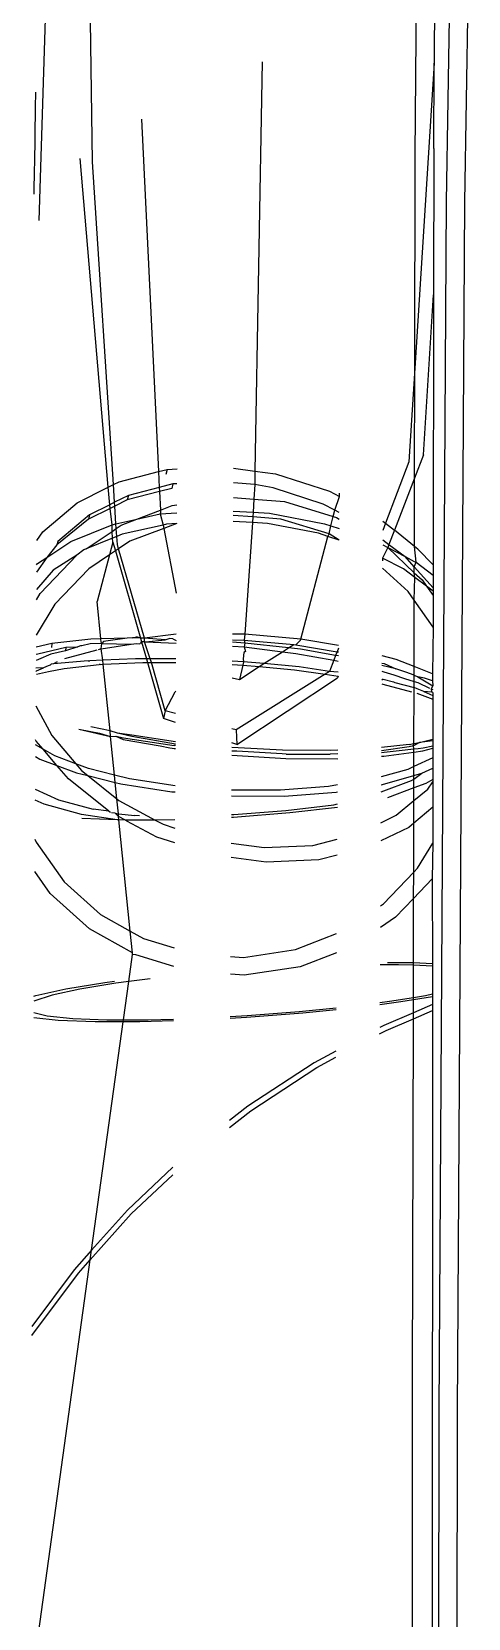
# Model space of a CAD drawing. Header units: millimetres. Extents: x -41292 to 298682, y -22072 to 33155.
# Drawn here: x 30594.76 to 30607.09, y -10476.58 to -10431.74 of the extents above; entities that cross this region are included whole.
import ezdxf

# ---------------------------------------------------------------- set-up
doc = ezdxf.new("R2010")
doc.units = ezdxf.units.MM

# ---------------------------------------------------------------- blocks, each defined once
blk = doc.blocks.new('rmfnasesx')
for p, q in [((58068.86, 5077.2), (58069.035, 5097.24)), ((58069.506, 5097.614), (58069.398, 5079.802)), ((58058.692, 5090.183), (58058.234, 5075.354)), ((58059.751, 5077.015), (58059.591, 5088.516)), ((58069.788, 5078.77), (58069.84, 5081.712)), ((58070.306, 5078.761), (58070.357, 5081.702)), ((58064.536, 5079.844), (58064.338, 5068.276)), ((58069.398, 5079.802), (58068.847, 5071.187)), ((58069.385, 5077.395), (58069.398, 5079.802)), ((58058.141, 5078.556), (58058.147, 5078.983)), ((58058.126, 5076.939), (58058.141, 5078.556)), ((58069.748, 5075.885), (58069.788, 5078.77)), ((58070.265, 5075.879), (58070.306, 5078.761)), ((58061.136, 5078.222), (58061.615, 5068.259)), ((58060.196, 5067.82), (58059.4, 5077.111)), ((58068.847, 5071.187), (58068.86, 5077.2)), ((58069.385, 5077.395), (58069.378, 5073.26)), ((58058.108, 5076.106), (58058.118, 5076.85)), ((58058.118, 5076.85), (58058.126, 5076.939)), ((58060.342, 5067.893), (58059.751, 5077.015)), ((58069.534, 5041.684), (58069.748, 5075.885)), ((58070.052, 5041.682), (58070.265, 5075.879)), ((58069.093, 5068.732), (58069.378, 5073.26)), ((58069.378, 5073.26), (58069.366, 5065.629)), ((58068.847, 5071.187), (58068.677, 5068.534)), ((58068.84, 5068.077), (58068.847, 5071.187)), ((58068.677, 5068.534), (58068.024, 5066.802)), ((58069.093, 5068.732), (58068.84, 5068.077)), ((58060.5, 5067.972), (58061.615, 5068.259)), ((58061.615, 5068.259), (58061.861, 5068.322)), ((58061.615, 5068.259), (58061.637, 5067.812)), ((58061.861, 5068.322), (58061.823, 5068.177)), ((58061.861, 5068.322), (58062.139, 5068.338)), ((58063.732, 5068.356), (58064.338, 5068.276)), ((58064.338, 5068.276), (58064.331, 5067.9)), ((58064.338, 5068.276), (58064.919, 5068.199)), ((58064.919, 5068.199), (58066.442, 5067.709)), ((58059.314, 5067.377), (58060.196, 5067.82)), ((58060.196, 5067.82), (58060.342, 5067.893)), ((58060.239, 5067.324), (58060.196, 5067.82)), ((58060.342, 5067.893), (58060.5, 5067.972)), ((58060.374, 5067.392), (58060.342, 5067.893)), ((58061.642, 5067.695), (58060.73, 5067.46)), ((58061.637, 5067.812), (58060.763, 5067.587)), ((58062.022, 5067.912), (58061.637, 5067.812)), ((58061.637, 5067.812), (58061.642, 5067.695)), ((58061.988, 5067.785), (58061.642, 5067.695)), ((58061.642, 5067.695), (58061.667, 5067.174)), ((58062.022, 5067.912), (58061.988, 5067.785)), ((58062.136, 5067.918), (58062.022, 5067.912)), ((58064.331, 5067.9), (58063.73, 5067.945)), ((58064.331, 5067.9), (58064.308, 5067.483)), ((58064.851, 5067.797), (58064.331, 5067.9)), ((58066.259, 5067.344), (58064.851, 5067.797)), ((58066.442, 5067.709), (58066.719, 5067.561)), ((58066.719, 5067.561), (58066.719, 5067.651)), ((58068.84, 5068.077), (58068.273, 5066.602)), ((58068.841, 5066.148), (58068.84, 5068.077)), ((58058.347, 5066.562), (58059.314, 5067.377)), ((58060.248, 5067.222), (58059.635, 5066.92)), ((58060.239, 5067.324), (58059.666, 5067.037)), ((58060.374, 5067.392), (58060.239, 5067.324)), ((58060.248, 5067.222), (58060.239, 5067.324)), ((58060.381, 5067.288), (58060.248, 5067.222)), ((58060.307, 5066.758), (58060.248, 5067.222)), ((58060.763, 5067.587), (58060.374, 5067.392)), ((58060.381, 5067.288), (58060.374, 5067.392)), ((58060.73, 5067.46), (58060.381, 5067.288)), ((58060.414, 5066.782), (58060.381, 5067.288)), ((58060.763, 5067.587), (58060.73, 5067.46)), ((58061.667, 5067.174), (58062, 5067.304)), ((58062, 5067.304), (58062.133, 5067.324)), ((58063.727, 5067.528), (58064.308, 5067.483)), ((58064.308, 5067.483), (58064.287, 5067.112)), ((58064.308, 5067.483), (58065.168, 5067.417)), ((58065.168, 5067.417), (58066.545, 5066.989)), ((58066.592, 5067.166), (58066.259, 5067.344)), ((58066.592, 5067.166), (58066.719, 5067.561)), ((58059.635, 5066.92), (58058.746, 5066.187)), ((58059.666, 5067.037), (58058.772, 5066.283)), ((58059.138, 5066.284), (58060.307, 5066.758)), ((58059.666, 5067.037), (58059.635, 5066.92)), ((58060.304, 5066.569), (58060.307, 5066.758)), ((58060.307, 5066.758), (58060.414, 5066.782)), ((58060.414, 5066.782), (58061, 5066.913)), ((58060.423, 5066.648), (58060.414, 5066.782)), ((58060.423, 5066.648), (58060.563, 5066.743)), ((58060.563, 5066.743), (58061, 5066.913)), ((58061.742, 5066.748), (58060.589, 5066.489)), ((58061, 5066.913), (58061.667, 5067.174)), ((58061, 5066.913), (58061.661, 5067.062)), ((58061.67, 5067.115), (58061.661, 5067.062)), ((58061.661, 5067.062), (58062.131, 5067.098)), ((58061.661, 5067.062), (58061.742, 5066.748)), ((58061.667, 5067.174), (58061.67, 5067.115)), ((58061.841, 5066.77), (58061.742, 5066.748)), ((58061.742, 5066.748), (58061.76, 5066.654)), ((58062.129, 5066.793), (58061.76, 5066.654)), ((58062.129, 5066.793), (58061.841, 5066.77)), ((58064.271, 5066.817), (58063.723, 5066.849)), ((58064.28, 5066.98), (58063.724, 5067.022)), ((58063.725, 5067.144), (58064.287, 5067.112)), ((58064.271, 5066.817), (58064.055, 5063.665)), ((58064.28, 5066.98), (58064.271, 5066.817)), ((58064.695, 5066.793), (58064.271, 5066.817)), ((58064.287, 5067.112), (58064.28, 5066.98)), ((58065.066, 5066.919), (58064.28, 5066.98)), ((58064.287, 5067.112), (58064.746, 5067.086)), ((58066.134, 5066.518), (58064.695, 5066.793)), ((58064.746, 5067.086), (58066.301, 5066.788)), ((58066.427, 5066.497), (58065.066, 5066.919)), ((58066.301, 5066.788), (58066.477, 5066.728)), ((58066.477, 5066.728), (58066.545, 5066.989)), ((58066.545, 5066.989), (58066.592, 5067.166)), ((58066.545, 5066.989), (58066.639, 5066.96)), ((58066.716, 5067.1), (58066.592, 5067.166)), ((58066.639, 5066.96), (58066.715, 5066.917)), ((58068.024, 5066.802), (58067.946, 5066.594)), ((58067.947, 5066.863), (58068.024, 5066.802)), ((58068.024, 5066.802), (58068.273, 5066.602)), ((58058.177, 5066.316), (58058.347, 5066.562)), ((58059.573, 5066.077), (58060.304, 5066.569)), ((58060.32, 5066.38), (58059.573, 5066.077)), ((58060.304, 5066.569), (58060.423, 5066.648)), ((58060.32, 5066.38), (58060.304, 5066.569)), ((58060.437, 5066.428), (58060.32, 5066.38)), ((58060.329, 5066.269), (58060.32, 5066.38)), ((58060.437, 5066.428), (58060.423, 5066.648)), ((58060.589, 5066.489), (58060.437, 5066.428)), ((58060.452, 5066.196), (58060.437, 5066.428)), ((58060.806, 5066.296), (58060.485, 5066.08)), ((58061.76, 5066.654), (58060.806, 5066.296)), ((58061.76, 5066.654), (58062.117, 5064.82)), ((58065.631, 5063.525), (58066.398, 5066.428)), ((58066.398, 5066.428), (58066.134, 5066.518)), ((58066.398, 5066.428), (58066.427, 5066.497)), ((58066.711, 5066.322), (58066.398, 5066.428)), ((58066.427, 5066.497), (58066.477, 5066.728)), ((58066.711, 5066.322), (58066.427, 5066.497)), ((58066.477, 5066.728), (58066.713, 5066.648)), ((58067.944, 5066.331), (58068.118, 5066.2)), ((58068.273, 5066.602), (58068.118, 5066.2)), ((58068.841, 5066.148), (58068.273, 5066.602)), ((58058.271, 5064.814), (58059.307, 5065.899)), ((58058.459, 5065.831), (58059.138, 5066.284)), ((58058.746, 5066.187), (58058.459, 5065.831)), ((58059.307, 5065.899), (58058.643, 5065.473)), ((58058.772, 5066.283), (58058.746, 5066.187)), ((58059.508, 5066.051), (58059.307, 5065.899)), ((58059.573, 5066.077), (58059.508, 5066.051)), ((58060.234, 5065.911), (58059.644, 5065.515)), ((58060.234, 5065.911), (58059.879, 5064.585)), ((58060.329, 5066.269), (58060.234, 5065.911)), ((58060.4, 5066.023), (58060.234, 5065.911)), ((58060.329, 5066.269), (58060.4, 5066.023)), ((58060.485, 5066.08), (58060.4, 5066.023)), ((58060.4, 5066.023), (58061.105, 5063.557)), ((58060.485, 5066.08), (58060.452, 5066.196)), ((58061.215, 5063.55), (58060.485, 5066.08)), ((58068.07, 5066.074), (58067.941, 5065.812)), ((58067.943, 5066.186), (58068.085, 5066.113)), ((58068.085, 5066.113), (58068.07, 5066.074)), ((58068.118, 5066.2), (58068.085, 5066.113)), ((58068.085, 5066.113), (58068.575, 5065.859)), ((58068.085, 5066.113), (58068.835, 5065.396)), ((58068.118, 5066.2), (58068.575, 5065.859)), ((58068.835, 5065.568), (58068.575, 5065.859)), ((58068.575, 5065.859), (58068.835, 5065.724)), ((58068.939, 5066.071), (58068.841, 5066.148)), ((58068.888, 5065.697), (58068.841, 5066.148)), ((58068.939, 5066.071), (58069.366, 5065.629)), ((58058.643, 5065.473), (58058.168, 5064.928)), ((58058.459, 5065.831), (58058.171, 5065.414)), ((58058.173, 5065.625), (58058.202, 5065.659)), ((58058.202, 5065.659), (58058.459, 5065.831)), ((58059.644, 5065.515), (58058.686, 5064.511)), ((58068.662, 5064.868), (58067.939, 5065.527)), ((58067.941, 5065.812), (58067.94, 5065.738)), ((58068.527, 5065.508), (58067.941, 5065.812)), ((58068.85, 5065.27), (58068.527, 5065.508)), ((58068.835, 5065.724), (58068.888, 5065.697)), ((58068.835, 5065.568), (58068.888, 5065.697)), ((58069.365, 5064.976), (58068.835, 5065.568)), ((58068.835, 5065.396), (58068.835, 5065.568)), ((58068.835, 5065.396), (58069.056, 5065.199)), ((58068.85, 5065.27), (58068.835, 5065.396)), ((58068.888, 5065.697), (58069.366, 5065.336)), ((58069.366, 5065.629), (58069.366, 5065.336)), ((58068.833, 5064.624), (58068.85, 5065.27)), ((58069.183, 5065.018), (58068.85, 5065.27)), ((58069.056, 5065.199), (58069.183, 5065.018)), ((58069.183, 5065.018), (58069.365, 5064.759)), ((58069.365, 5064.881), (58069.183, 5065.018)), ((58069.366, 5065.336), (58069.365, 5064.976)), ((58069.365, 5064.976), (58069.365, 5064.881)), ((58058.686, 5064.511), (58058.16, 5063.638)), ((58058.167, 5064.638), (58058.271, 5064.814)), ((58059.984, 5063.533), (58059.879, 5064.585)), ((58068.833, 5064.624), (58068.662, 5064.868)), ((58068.829, 5062.75), (58068.833, 5064.624)), ((58069.364, 5063.867), (58068.833, 5064.624)), ((58069.365, 5064.759), (58069.364, 5063.867)), ((58069.365, 5064.881), (58069.365, 5064.759)), ((58062.11, 5063.665), (58061.215, 5063.55)), ((58064.055, 5063.665), (58063.703, 5063.67)), ((58064.055, 5063.665), (58064.036, 5063.497)), ((58065.631, 5063.525), (58064.055, 5063.665)), ((58069.364, 5063.867), (58069.352, 5062.546)), ((58058.605, 5063.405), (58058.158, 5063.296)), ((58058.209, 5063.111), (58058.997, 5063.296)), ((58058.988, 5063.195), (58058.576, 5063.103)), ((58058.605, 5063.405), (58058.593, 5063.286)), ((58059.702, 5063.525), (58058.605, 5063.405)), ((58059.335, 5063.308), (58058.988, 5063.195)), ((58058.997, 5063.296), (58058.988, 5063.195)), ((58058.997, 5063.296), (58059.335, 5063.308)), ((58059.413, 5063.339), (58059.335, 5063.308)), ((58059.448, 5063.335), (58059.413, 5063.339)), ((58059.684, 5063.395), (58059.448, 5063.335)), ((58059.499, 5063.119), (58059.878, 5063.219)), ((58060.013, 5063.406), (58059.684, 5063.395)), ((58059.984, 5063.533), (58059.702, 5063.525)), ((58059.993, 5063.247), (58059.915, 5063.22)), ((58060.726, 5063.557), (58059.984, 5063.533)), ((58059.993, 5063.444), (58059.984, 5063.533)), ((58060.013, 5063.406), (58059.993, 5063.444)), ((58059.993, 5063.247), (58060.013, 5063.406)), ((58059.993, 5063.247), (58060.847, 5063.38)), ((58060.045, 5062.929), (58059.993, 5063.247)), ((58060.066, 5063.456), (58060.013, 5063.406)), ((58060.013, 5063.406), (58060.847, 5063.38)), ((58060.257, 5063.486), (58060.066, 5063.456)), ((58060.726, 5063.557), (58060.257, 5063.486)), ((58060.882, 5063.562), (58060.726, 5063.557)), ((58060.847, 5063.38), (58060.989, 5063.401)), ((58060.882, 5063.562), (58060.995, 5063.594)), ((58060.988, 5063.565), (58060.882, 5063.562)), ((58061.105, 5063.557), (58060.988, 5063.565)), ((58060.989, 5063.401), (58061.072, 5063.392)), ((58061.105, 5063.557), (58060.995, 5063.594)), ((58061.072, 5063.392), (58061.099, 5063.401)), ((58061.138, 5063.445), (58061.099, 5063.401)), ((58061.215, 5063.55), (58061.105, 5063.557)), ((58061.105, 5063.557), (58061.138, 5063.445)), ((58061.218, 5063.447), (58061.138, 5063.445)), ((58061.138, 5063.445), (58061.274, 5062.968)), ((58061.8, 5063.51), (58061.215, 5063.55)), ((58061.218, 5063.447), (58061.215, 5063.55)), ((58061.218, 5063.447), (58061.245, 5063.446)), ((58061.383, 5062.967), (58061.218, 5063.447)), ((58061.245, 5063.446), (58061.8, 5063.51)), ((58061.245, 5063.446), (58062.108, 5063.411)), ((58061.8, 5063.51), (58061.915, 5063.544)), ((58062.023, 5063.53), (58061.915, 5063.544)), ((58062.023, 5063.53), (58062.109, 5063.489)), ((58063.701, 5063.328), (58064.035, 5063.303)), ((58063.702, 5063.502), (58064.036, 5063.497)), ((58064.05, 5063.413), (58063.702, 5063.439)), ((58064.069, 5063.18), (58064.02, 5063.145)), ((58064.05, 5063.413), (58064.035, 5063.303)), ((58064.035, 5063.303), (58064.069, 5063.18)), ((58064.035, 5063.303), (58065.114, 5063.168)), ((58064.036, 5063.497), (58064.05, 5063.413)), ((58064.036, 5063.497), (58065.433, 5063.372)), ((58065.283, 5063.276), (58064.05, 5063.413)), ((58064.59, 5062.832), (58065.114, 5063.168)), ((58065.114, 5063.168), (58065.283, 5063.276)), ((58065.114, 5063.168), (58065.489, 5063.121)), ((58065.283, 5063.276), (58065.433, 5063.372)), ((58065.624, 5063.239), (58065.283, 5063.276)), ((58065.433, 5063.372), (58065.494, 5063.367)), ((58065.494, 5063.367), (58065.627, 5063.497)), ((58065.494, 5063.367), (58066.654, 5063.17)), ((58066.615, 5063.067), (58065.624, 5063.239)), ((58065.627, 5063.497), (58065.631, 5063.525)), ((58066.693, 5063.344), (58065.631, 5063.525)), ((58066.654, 5063.17), (58066.615, 5063.067)), ((58066.692, 5063.271), (58066.654, 5063.17)), ((58066.654, 5063.17), (58066.692, 5063.163)), ((58058.368, 5062.717), (58058.154, 5062.703)), ((58058.231, 5062.951), (58058.156, 5062.92)), ((58058.157, 5063.098), (58058.209, 5063.111)), ((58058.172, 5062.631), (58058.368, 5062.717)), ((58058.576, 5063.103), (58058.231, 5062.951)), ((58058.501, 5062.775), (58058.368, 5062.717)), ((58058.558, 5062.787), (58058.501, 5062.775)), ((58058.513, 5062.607), (58058.953, 5062.699)), ((58058.586, 5062.813), (58058.558, 5062.787)), ((58058.647, 5062.826), (58058.586, 5062.813)), ((58059.629, 5062.909), (58058.647, 5062.826)), ((58058.755, 5062.882), (58058.647, 5062.826)), ((58058.953, 5062.699), (58059.694, 5062.778)), ((58058.969, 5062.977), (58059.499, 5063.119)), ((58059.629, 5062.909), (58059.676, 5062.913)), ((58060.045, 5062.929), (58059.676, 5062.913)), ((58059.694, 5062.778), (58059.941, 5062.806)), ((58059.969, 5062.812), (58059.941, 5062.806)), ((58059.969, 5062.812), (58060.056, 5062.816)), ((58060.96, 5062.969), (58060.045, 5062.929)), ((58060.056, 5062.816), (58060.045, 5062.929)), ((58060.056, 5062.816), (58061.174, 5062.867)), ((58060.245, 5060.937), (58060.056, 5062.816)), ((58061.274, 5062.968), (58060.96, 5062.969)), ((58061.174, 5062.867), (58061.303, 5062.867)), ((58061.383, 5062.967), (58061.274, 5062.968)), ((58061.274, 5062.968), (58061.303, 5062.867)), ((58061.303, 5062.867), (58061.412, 5062.866)), ((58061.303, 5062.867), (58061.755, 5061.286)), ((58062.105, 5062.964), (58061.383, 5062.967)), ((58061.412, 5062.866), (58061.383, 5062.967)), ((58061.412, 5062.866), (58062.105, 5062.863)), ((58061.806, 5061.5), (58061.412, 5062.866)), ((58064.012, 5062.885), (58063.698, 5062.9)), ((58063.698, 5062.804), (58063.998, 5062.789)), ((58063.998, 5062.789), (58063.899, 5062.388)), ((58063.899, 5062.388), (58064.458, 5062.747)), ((58064.012, 5062.885), (58063.998, 5062.789)), ((58063.998, 5062.789), (58064.458, 5062.747)), ((58064.02, 5063.145), (58064.003, 5062.972)), ((58064.003, 5062.972), (58064.012, 5062.885)), ((58064.59, 5062.832), (58064.012, 5062.885)), ((58064.458, 5062.747), (58064.59, 5062.832)), ((58064.458, 5062.747), (58065.456, 5062.655)), ((58065.588, 5062.74), (58064.59, 5062.832)), ((58065.489, 5063.121), (58066.563, 5062.929)), ((58066.444, 5062.613), (58065.588, 5062.74)), ((58066.563, 5062.929), (58066.444, 5062.613)), ((58066.615, 5063.067), (58066.563, 5062.929)), ((58066.563, 5062.929), (58066.69, 5062.906)), ((58066.691, 5063.054), (58066.615, 5063.067)), ((58067.922, 5062.85), (58067.982, 5062.835)), ((58068.312, 5062.689), (58067.922, 5062.782)), ((58068.319, 5062.949), (58067.924, 5063.054)), ((58067.982, 5062.835), (58068.312, 5062.689)), ((58068.829, 5062.75), (58068.319, 5062.949)), ((58068.828, 5062.504), (58068.829, 5062.75)), ((58069.352, 5062.546), (58068.829, 5062.75)), ((58058.172, 5062.631), (58058.154, 5062.608)), ((58058.166, 5062.533), (58058.513, 5062.607)), ((58063.695, 5062.431), (58063.899, 5062.388)), ((58066.318, 5062.534), (58063.805, 5060.961)), ((58063.821, 5060.547), (58066.67, 5062.436)), ((58065.456, 5062.655), (58066.318, 5062.534)), ((58066.444, 5062.613), (58066.318, 5062.534)), ((58066.318, 5062.534), (58066.687, 5062.482)), ((58066.688, 5062.588), (58066.444, 5062.613)), ((58066.687, 5062.482), (58066.67, 5062.436)), ((58067.959, 5062.396), (58067.919, 5062.37)), ((58067.919, 5062.259), (58067.949, 5062.249)), ((58067.921, 5062.618), (58067.975, 5062.605)), ((58067.959, 5062.396), (58068.245, 5062.314)), ((58067.975, 5062.605), (58068.26, 5062.512)), ((58068.245, 5062.314), (58068.284, 5062.301)), ((58068.26, 5062.512), (58068.558, 5062.416)), ((58068.284, 5062.301), (58068.828, 5062.158)), ((58068.597, 5062.595), (58068.312, 5062.689)), ((58068.558, 5062.416), (58068.828, 5062.33)), ((58068.828, 5062.504), (58068.597, 5062.595)), ((58068.828, 5062.504), (58068.936, 5062.462)), ((58068.828, 5062.33), (58068.828, 5062.504)), ((58068.828, 5062.33), (58068.931, 5062.297)), ((58068.828, 5062.158), (58068.828, 5062.33)), ((58068.931, 5062.297), (58069.265, 5062.143)), ((58068.936, 5062.462), (58069.361, 5062.209)), ((58069.12, 5062.421), (58068.936, 5062.462)), ((58069.346, 5062.349), (58069.12, 5062.421)), ((58069.352, 5062.546), (58069.346, 5062.349)), ((58069.346, 5062.349), (58069.361, 5062.209)), ((58061.806, 5061.5), (58062.085, 5062.036)), ((58062.085, 5062.036), (58062.1, 5062.058)), ((58067.949, 5062.249), (58068.759, 5062.038)), ((58068.824, 5060.572), (58068.828, 5062.158)), ((58068.919, 5062.124), (58068.828, 5062.158)), ((58068.91, 5061.997), (58069.36, 5061.828)), ((58069.104, 5062.043), (58068.919, 5062.124)), ((58069.104, 5062.043), (58069.361, 5061.933)), ((58069.323, 5062.028), (58069.104, 5062.043)), ((58069.361, 5062.209), (58069.309, 5062.123)), ((58069.309, 5062.123), (58069.361, 5062.1)), ((58069.309, 5062.123), (58069.323, 5062.028)), ((58069.361, 5062.014), (58069.323, 5062.028)), ((58069.36, 5061.828), (58069.359, 5060.694)), ((58069.361, 5061.933), (58069.36, 5061.828)), ((58069.361, 5062.014), (58069.361, 5061.933)), ((58058.148, 5061.638), (58058.6, 5060.798)), ((58061.806, 5061.5), (58061.755, 5061.286)), ((58062.096, 5061.422), (58061.806, 5061.5)), ((58059.364, 5060.985), (58059.949, 5060.87)), ((58059.364, 5060.985), (58060.262, 5060.77)), ((58060.245, 5060.937), (58059.7, 5061.049)), ((58060.458, 5060.867), (58060.245, 5060.937)), ((58060.262, 5060.77), (58060.245, 5060.937)), ((58062.094, 5061.165), (58061.755, 5061.286)), ((58063.805, 5060.961), (58063.686, 5060.993)), ((58063.805, 5060.961), (58063.821, 5060.547)), ((58058.356, 5060.414), (58058.141, 5060.539)), ((58058.164, 5060.64), (58058.142, 5060.681)), ((58058.356, 5060.414), (58058.164, 5060.64)), ((58058.6, 5060.798), (58059.277, 5060.002)), ((58059.949, 5060.87), (58060.262, 5060.77)), ((58060.262, 5060.77), (58060.413, 5060.778)), ((58060.371, 5059.684), (58060.262, 5060.77)), ((58060.413, 5060.778), (58060.622, 5060.736)), ((58060.413, 5060.778), (58060.618, 5060.685)), ((58060.86, 5060.771), (58060.458, 5060.867)), ((58060.863, 5060.81), (58060.458, 5060.867)), ((58060.618, 5060.685), (58061.657, 5060.508)), ((58060.622, 5060.736), (58062.058, 5060.521)), ((58062.09, 5060.558), (58060.86, 5060.771)), ((58062.091, 5060.626), (58060.863, 5060.81)), ((58061.657, 5060.508), (58061.938, 5060.456)), ((58061.938, 5060.456), (58062, 5060.448)), ((58062.09, 5060.517), (58062.058, 5060.521)), ((58065.115, 5060.384), (58063.683, 5060.462)), ((58063.821, 5060.547), (58063.684, 5060.596)), ((58068.692, 5060.549), (58067.907, 5060.458)), ((58068.686, 5060.479), (58067.907, 5060.372)), ((58068.811, 5060.511), (58068.686, 5060.479)), ((58068.692, 5060.549), (58068.824, 5060.572)), ((58068.986, 5060.599), (58068.811, 5060.511)), ((58068.811, 5060.511), (58068.824, 5060.572)), ((58068.824, 5060.424), (58068.811, 5060.511)), ((58068.824, 5060.572), (58068.986, 5060.599)), ((58068.986, 5060.599), (58069.359, 5060.694)), ((58069.359, 5060.653), (58068.986, 5060.599)), ((58069.087, 5060.454), (58069.358, 5060.505)), ((58069.359, 5060.653), (58069.358, 5060.505)), ((58069.358, 5060.505), (58069.358, 5060.441)), ((58069.359, 5060.694), (58069.359, 5060.653)), ((58058.139, 5060.21), (58058.268, 5060.136)), ((58058.268, 5060.136), (58058.746, 5059.957)), ((58058.683, 5060.225), (58058.356, 5060.414)), ((58058.746, 5059.957), (58058.356, 5060.414)), ((58059.277, 5060.002), (58058.683, 5060.225)), ((58062, 5060.448), (58062.052, 5060.436)), ((58062.052, 5060.436), (58062.09, 5060.432)), ((58063.823, 5060.361), (58063.682, 5060.359)), ((58063.682, 5060.25), (58065.209, 5060.155)), ((58065.106, 5060.281), (58063.823, 5060.361)), ((58065.218, 5060.275), (58065.106, 5060.281)), ((58066.47, 5060.374), (58065.115, 5060.384)), ((58065.209, 5060.155), (58066.673, 5060.145)), ((58065.218, 5060.275), (58065.871, 5060.27)), ((58065.871, 5060.27), (58066.113, 5060.274)), ((58066.113, 5060.274), (58066.462, 5060.272)), ((58066.674, 5060.284), (58066.462, 5060.272)), ((58066.674, 5060.384), (58066.47, 5060.374)), ((58067.906, 5060.214), (58067.979, 5060.218)), ((58067.907, 5060.322), (58067.987, 5060.326)), ((58067.979, 5060.218), (58068.824, 5060.334)), ((58067.987, 5060.326), (58068.41, 5060.375)), ((58068.41, 5060.375), (58068.824, 5060.424)), ((58068.823, 5059.921), (58068.824, 5060.334)), ((58069.358, 5060.17), (58068.823, 5059.921)), ((58068.824, 5060.424), (58068.946, 5060.438)), ((58068.824, 5060.334), (58068.824, 5060.424)), ((58068.824, 5060.334), (58069.08, 5060.369)), ((58068.946, 5060.438), (58069.087, 5060.454)), ((58069.08, 5060.369), (58069.358, 5060.441)), ((58069.358, 5060.17), (58069.357, 5059.875)), ((58069.358, 5060.441), (58069.358, 5060.17)), ((58059.069, 5059.577), (58058.746, 5059.957)), ((58058.746, 5059.957), (58059.3, 5059.749)), ((58060.214, 5058.66), (58059.069, 5059.577)), ((58059.277, 5060.002), (58059.437, 5059.814)), ((58059.639, 5059.867), (58059.277, 5060.002)), ((58059.3, 5059.749), (58059.618, 5059.669)), ((58059.437, 5059.814), (58059.618, 5059.669)), ((58059.618, 5059.669), (58060.438, 5059.012)), ((58059.618, 5059.669), (58060.392, 5059.476)), ((58060.371, 5059.684), (58059.639, 5059.867)), ((58060.799, 5059.577), (58060.371, 5059.684)), ((58060.392, 5059.476), (58060.371, 5059.684)), ((58062.083, 5059.377), (58060.799, 5059.577)), ((58068.655, 5059.843), (58067.902, 5059.636)), ((58067.94, 5059.418), (58068.822, 5059.675)), ((58068.823, 5059.921), (58068.655, 5059.843)), ((58068.757, 5059.529), (58068.822, 5059.566)), ((58068.822, 5059.675), (58068.823, 5059.921)), ((58068.822, 5059.675), (58069.048, 5059.741)), ((58068.822, 5059.566), (58069.048, 5059.741)), ((58068.822, 5059.566), (58068.822, 5059.675)), ((58068.822, 5059.321), (58068.822, 5059.566)), ((58069.048, 5059.741), (58069.357, 5059.875)), ((58069.357, 5059.875), (58069.357, 5059.557)), ((58058.133, 5059.289), (58058.794, 5058.983)), ((58060.392, 5059.476), (58060.555, 5059.435)), ((58060.438, 5059.012), (58060.392, 5059.476)), ((58060.555, 5059.435), (58061.99, 5059.212)), ((58061.99, 5059.212), (58062.082, 5059.205)), ((58065.055, 5059.258), (58063.675, 5059.259)), ((58066.417, 5059.362), (58065.055, 5059.258)), ((58065.157, 5059.09), (58066.629, 5059.203)), ((58066.668, 5059.403), (58066.417, 5059.362)), ((58066.629, 5059.203), (58066.667, 5059.209)), ((58067.9, 5059.208), (58068.757, 5059.529)), ((58067.901, 5059.411), (58067.94, 5059.418)), ((58068.822, 5059.321), (58068.076, 5059.042)), ((58068.821, 5058.96), (58068.822, 5059.321)), ((58068.821, 5058.96), (58069.213, 5059.287)), ((58069.158, 5059.446), (58068.822, 5059.321)), ((58069.357, 5059.557), (58069.158, 5059.446)), ((58069.213, 5059.287), (58069.357, 5059.493)), ((58069.357, 5059.493), (58069.356, 5058.777)), ((58069.357, 5059.557), (58069.357, 5059.493)), ((58058.387, 5058.857), (58058.131, 5058.975)), ((58059.444, 5058.569), (58058.387, 5058.857)), ((58058.794, 5058.983), (58059.772, 5058.718)), ((58060.214, 5058.66), (58059.772, 5058.718)), ((58060.438, 5059.012), (58060.496, 5058.966)), ((58060.481, 5058.592), (58060.438, 5059.012)), ((58060.496, 5058.966), (58061.522, 5058.413)), ((58063.674, 5059.092), (58065.157, 5059.09)), ((58063.744, 5058.568), (58065.211, 5058.685)), ((58065.211, 5058.685), (58066.563, 5058.846)), ((58066.664, 5058.771), (58065.319, 5058.615)), ((58066.563, 5058.846), (58066.665, 5058.873)), ((58068.323, 5058.546), (58068.821, 5058.96)), ((58068.82, 5058.327), (58068.821, 5058.96)), ((58069.356, 5058.777), (58068.82, 5058.327)), ((58069.356, 5058.777), (58069.354, 5057.76)), ((58060.444, 5058.417), (58059.444, 5058.569)), ((58060.444, 5058.417), (58059.452, 5058.454)), ((58060.214, 5058.66), (58060.263, 5058.639)), ((58060.395, 5058.602), (58060.29, 5058.619)), ((58060.395, 5058.602), (58060.481, 5058.592)), ((58060.489, 5058.512), (58060.395, 5058.602)), ((58060.498, 5058.415), (58060.444, 5058.417)), ((58060.481, 5058.592), (58060.949, 5058.539)), ((58060.489, 5058.512), (58060.481, 5058.592)), ((58060.68, 5058.409), (58060.489, 5058.512)), ((58060.498, 5058.415), (58060.489, 5058.512)), ((58060.68, 5058.409), (58060.498, 5058.415)), ((58060.814, 5055.275), (58060.498, 5058.415)), ((58060.716, 5058.376), (58060.68, 5058.409)), ((58060.716, 5058.408), (58060.68, 5058.409)), ((58061.522, 5058.413), (58060.716, 5058.408)), ((58061.564, 5057.932), (58060.716, 5058.376)), ((58061.08, 5058.53), (58060.949, 5058.539)), ((58062.077, 5058.417), (58061.522, 5058.413)), ((58061.522, 5058.413), (58061.745, 5058.293)), ((58061.745, 5058.293), (58062.076, 5058.185)), ((58063.671, 5058.564), (58063.744, 5058.568)), ((58063.733, 5058.488), (58063.671, 5058.485)), ((58065.319, 5058.615), (58063.733, 5058.488)), ((58067.894, 5058.335), (58068.323, 5058.546)), ((58068.82, 5058.327), (58068.676, 5058.205)), ((58068.817, 5056.936), (58068.82, 5058.327)), ((58058.124, 5057.873), (58058.158, 5057.79)), ((58058.158, 5057.79), (58058.952, 5056.668)), ((58062.073, 5057.766), (58061.564, 5057.932)), ((58065.974, 5057.697), (58066.659, 5057.867)), ((58068.676, 5058.205), (58067.891, 5057.821)), ((58064.651, 5057.217), (58063.664, 5057.354)), ((58063.666, 5057.761), (58064.6, 5057.632)), ((58064.6, 5057.632), (58065.974, 5057.697)), ((58066.656, 5057.418), (58066.136, 5057.289)), ((58068.927, 5057.052), (58069.354, 5057.76)), ((58069.354, 5057.76), (58069.342, 5056.749)), ((58058.559, 5056.337), (58058.119, 5056.96)), ((58066.136, 5057.289), (58064.651, 5057.217)), ((58067.969, 5056.048), (58068.817, 5056.936)), ((58068.815, 5056.197), (58068.817, 5056.936)), ((58068.817, 5056.936), (58068.927, 5057.052)), ((58058.952, 5056.668), (58059.975, 5055.745)), ((58069.342, 5056.749), (58068.815, 5056.197)), ((58069.342, 5056.749), (58069.349, 5054.361)), ((58059.664, 5055.34), (58058.559, 5056.337)), ((58067.88, 5055.988), (58067.969, 5056.048)), ((58068.815, 5056.197), (58068.307, 5055.664)), ((58068.811, 5054.382), (58068.815, 5056.197)), ((58059.975, 5055.745), (58060.814, 5055.275)), ((58068.307, 5055.664), (58067.876, 5055.375)), ((58060.876, 5054.658), (58059.664, 5055.34)), ((58060.814, 5055.275), (58061.186, 5055.066)), ((58060.876, 5054.658), (58060.814, 5055.275)), ((58065.478, 5054.749), (58066.642, 5055.203)), ((58060.881, 5054.61), (58060.876, 5054.658)), ((58061.186, 5055.066), (58062.054, 5054.797)), ((58064.018, 5054.531), (58065.478, 5054.749)), ((58066.639, 5054.659), (58065.613, 5054.259)), ((58060.775, 5053.849), (58060.881, 5054.61)), ((58060.974, 5054.603), (58060.881, 5054.61)), ((58062.051, 5054.268), (58060.974, 5054.603)), ((58063.646, 5054.559), (58064.018, 5054.531)), ((58065.613, 5054.259), (58064.036, 5054.024)), ((58068.39, 5054.323), (58067.869, 5054.323)), ((58068.083, 5054.387), (58068.724, 5054.386)), ((58068.811, 5054.306), (58068.39, 5054.323)), ((58068.724, 5054.386), (58068.811, 5054.382)), ((58068.809, 5053.4), (58068.811, 5054.306)), ((58068.811, 5054.382), (58069.349, 5054.361)), ((58068.811, 5054.306), (58068.811, 5054.382)), ((58069.349, 5054.285), (58068.811, 5054.306)), ((58069.349, 5054.285), (58069.348, 5053.5)), ((58069.349, 5054.361), (58069.349, 5054.285)), ((58059.001, 5053.642), (58060.097, 5053.823)), ((58060.41, 5053.802), (58059.396, 5053.635)), ((58060.097, 5053.823), (58060.368, 5053.858)), ((58060.775, 5053.849), (58060.41, 5053.802)), ((58060.626, 5052.768), (58060.775, 5053.849)), ((58061.377, 5053.927), (58060.775, 5053.849)), ((58064.036, 5054.024), (58063.643, 5054.054)), ((58058.097, 5053.437), (58058.154, 5053.456)), ((58058.613, 5053.463), (58058.099, 5053.292)), ((58058.154, 5053.456), (58059.001, 5053.642)), ((58059.396, 5053.635), (58058.613, 5053.463)), ((58067.863, 5053.254), (58068.139, 5053.289)), ((58068.139, 5053.289), (58068.809, 5053.4)), ((58068.809, 5053.327), (58068.453, 5053.269)), ((58068.808, 5052.965), (58068.809, 5053.327)), ((58068.809, 5053.4), (58069.153, 5053.457)), ((58069.347, 5053.416), (58068.809, 5053.327)), ((58068.809, 5053.327), (58068.809, 5053.4)), ((58069.153, 5053.457), (58069.348, 5053.5)), ((58069.348, 5053.5), (58069.347, 5053.416)), ((58069.347, 5053.416), (58069.347, 5053.196)), ((58058.094, 5052.972), (58058.472, 5052.881)), ((58058.472, 5052.881), (58059.196, 5052.807)), ((58063.635, 5052.858), (58064.114, 5052.883)), ((58065.687, 5052.952), (58064.101, 5052.83)), ((58064.114, 5052.883), (58065.581, 5052.996)), ((58065.581, 5052.996), (58066.629, 5053.103)), ((58066.629, 5053.048), (58065.687, 5052.952)), ((58068.453, 5053.269), (58067.862, 5053.192)), ((58068.808, 5052.965), (58067.973, 5052.609)), ((58069.347, 5053.196), (58068.808, 5052.965)), ((58068.808, 5052.797), (58069.347, 5053.028)), ((58068.808, 5052.797), (58068.808, 5052.965)), ((58069.347, 5053.028), (58069.319, 5004.695)), ((58069.347, 5053.196), (58069.347, 5053.028)), ((58058.784, 5052.747), (58058.093, 5052.817)), ((58059.826, 5052.705), (58058.784, 5052.747)), ((58059.196, 5052.807), (58060.16, 5052.769)), ((58059.725, 5046.253), (58060.617, 5052.705)), ((58060.617, 5052.705), (58059.826, 5052.705)), ((58060.16, 5052.769), (58060.626, 5052.768)), ((58060.617, 5052.705), (58060.626, 5052.768)), ((58061.087, 5052.705), (58060.617, 5052.705)), ((58060.626, 5052.768), (58061.326, 5052.768)), ((58062.042, 5052.732), (58061.087, 5052.705)), ((58061.326, 5052.768), (58062.042, 5052.788)), ((58064.101, 5052.83), (58063.635, 5052.805)), ((58067.857, 5052.371), (58068.037, 5052.468)), ((58067.973, 5052.609), (58067.858, 5052.547)), ((58068.037, 5052.468), (58068.808, 5052.797)), ((58068.786, 5042.594), (58068.808, 5052.797)), ((58066.004, 5051.552), (58064.132, 5050.324)), ((58066.621, 5051.883), (58066.004, 5051.552)), ((58066.079, 5051.418), (58066.62, 5051.708)), ((58064.219, 5050.197), (58066.079, 5051.418)), ((58063.616, 5049.721), (58064.219, 5050.197)), ((58064.132, 5050.324), (58063.617, 5049.918)), ((58062.016, 5048.598), (58060.735, 5047.388)), ((58060.841, 5047.278), (58062.014, 5048.387)), ((58059.688, 5045.981), (58060.841, 5047.278)), ((58060.735, 5047.388), (58059.725, 5046.253)), ((58059.725, 5046.253), (58059.235, 5045.702)), ((58059.688, 5045.981), (58059.725, 5046.253)), ((58059.235, 5045.702), (58058.038, 5044.096)), ((58058.127, 5034.688), (58059.688, 5045.981)), ((58059.351, 5045.602), (58059.688, 5045.981)), ((58058.037, 5043.839), (58059.351, 5045.602)), ((58068.772, 5004.929), (58068.786, 5042.594)), ((58069.466, 4996.263), (58069.534, 5041.684)), ((58069.983, 4996.263), (58070.052, 5041.682))]:
    blk.add_line(p, q)

msp = doc.modelspace()

# ---------------------------------------------------------------- block references
msp.add_blockref('rmfnasesx', (-27463.272, -15512.431))

doc.saveas('drawing.dxf')
